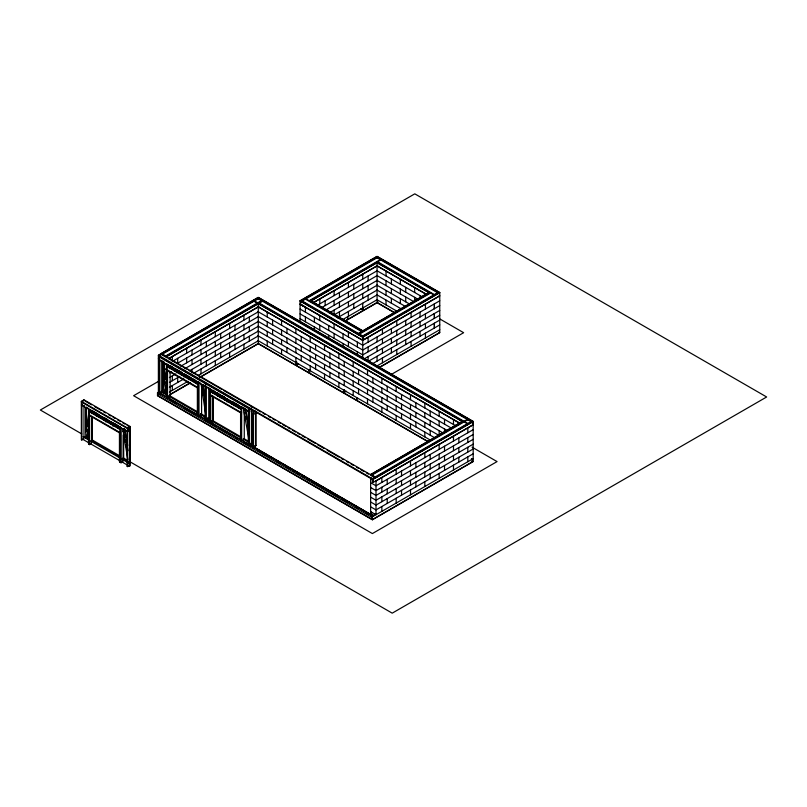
<?xml version="1.0" encoding="UTF-8"?>
<svg xmlns="http://www.w3.org/2000/svg" width="807" height="807" viewBox="0 0 807 807"><rect width="100%" height="100%" fill="white"/><g stroke="black" fill="none" stroke-linecap="round" stroke-linejoin="round"><path stroke-width="1.21" d="M362.747 358.51L362.747 337.175L300.073 300.981L377.051 256.535L439.754 292.719L362.747 337.175L300.073 300.779L300.073 322.316M357.37 334.068L428.991 292.517L362.726 330.981L310.261 300.688M85.774 431.927L89.133 411.096M86.309 431.614L86.702 429.163M87.095 426.711L87.499 424.26M83.978 405.356L83.978 436.839L86.652 438.383L89.224 422.444M88.962 427.044L86.652 438.383M163.69 386.936L166.656 368.557M164.628 384.182L165.021 381.731M165.415 379.28L165.808 376.829M166.212 374.377L166.605 371.926M161.904 361.627L161.904 391.849L164.567 393.392L166.545 381.136M166.292 385.726L164.567 393.392M159.272 392.747L158.374 394.109L371.482 517.146L372.38 515.784L158.374 392.232L158.374 355.221L258.28 297.541L473.184 421.607L373.278 479.287L158.374 355.221M258.815 303.432L166.474 356.744L161.097 353.648L258.28 297.329L473.184 421.405L473.184 461.584L372.38 519.779L157.486 395.712L157.486 392.747L159.655 391.496M258.815 297.844L158.918 355.524L158.918 358.56M161.995 354.162L159.272 355.736L159.272 394.583M162.177 354.263L258.815 298.469M84.513 436.526L83.625 437.051L83.625 439.179L81.356 439.876L81.356 401.341L83.978 399.828L130.3 426.57L130.3 465.72L129.402 466.234L121.867 461.886M83.101 400.948L81.356 401.967L127.677 428.709L130.3 427.185L127.072 425.319M83.444 400.756L83.978 399.828M165.395 356.129L261.508 300.638M84.049 405.931L81.356 404.993L127.677 431.735L128.212 431.432L128.212 428.396L81.356 401.341M165.939 356.442L262.043 300.95M82.425 404.993L81.89 405.306L81.89 440.178M160.351 360.003L159.806 360.315L159.806 393.947M161.097 353.436L166.474 356.543L258.28 303.533L462.431 421.405L370.625 474.617L462.431 421.405M259.36 303.119L262.578 301.263M168.633 358.53L258.815 306.468M168.421 358.863L258.28 306.983M89.052 408.816L88.518 409.129L88.518 444.011L89.587 444.627L91.322 443.628L91.322 441.49L92.22 440.975L92.22 416.513M167.513 364.139L166.978 364.451L166.978 398.123M172.597 361.274L258.543 311.663M90.132 409.442L89.587 411.933L90.132 411.62M168.048 364.451L167.513 366.943L168.048 366.63M92.22 410.41L91.675 413.638M170.136 365.43L169.601 368.648M177.439 363.301L258.543 316.485M174.675 368.274L174.141 370.766L174.675 370.453M97.294 413.577L96.749 416.069L97.294 415.756M175.21 368.587L174.675 371.079L175.21 370.766M169.399 372.773L171.578 371.513M180.768 366.207L258.543 321.307M96.749 415.444L96.215 415.756L96.215 413.577M177.298 369.566L176.763 372.784M158.545 381.318L133.609 395.712L372.38 533.568L497.062 461.584L472.045 447.149M300.073 300.779L377.051 256.333L439.754 292.517L439.754 332.696L379.018 367.76M377.051 257.161L300.608 301.293L300.608 304.33M169.399 377.595L175.654 373.984M184.864 368.668L258.543 326.129M301.677 301.293L377.051 257.776M103.921 417.401L103.377 419.892L103.921 419.579M181.837 372.41L181.303 374.902L181.837 374.589M104.456 417.713L103.921 420.205L104.456 419.892M182.372 372.723L181.837 375.215L182.372 374.902M309.182 300.688L380.279 259.642M309.717 300.991L380.813 259.945M169.399 382.427L179.739 376.455M189.716 370.695L258.543 330.961M377.595 262.426L310.796 300.991L377.051 262.537L428.991 292.517M312.955 302.786L377.595 265.463M312.602 303.19L377.071 265.967M169.399 387.249L183.835 378.917M193.811 373.157L258.543 335.783M111.084 421.536L110.539 424.028L111.084 423.715M188.999 376.546L188.465 379.038L188.999 378.725M111.618 421.849L111.084 424.341L111.618 424.028M164.225 392.575L163.69 392.888L163.69 361.405M189.534 379.038L188.999 379.351L188.999 377.172M316.697 305.651L377.323 270.648M169.399 392.071L188.112 381.267M197.846 375.648L258.432 340.675M169.712 394.653L190.27 382.78M199.954 377.192L258.432 343.429M169.712 394.855L190.24 383.002M199.954 377.394L258.28 343.721L428.588 442.044M321.811 307.528L377.323 275.48M168.703 396.197L169.601 395.682M118.246 425.672L117.711 428.164L118.246 427.851M118.78 425.985L118.246 428.477L118.78 428.164M196.706 380.995L196.162 383.486L196.706 383.174M119.971 426.671L119.436 429.163L119.971 428.85M197.897 381.681L197.362 384.172L197.897 383.86M120.515 426.984L119.971 427.296L119.971 462.169M198.966 382.306L198.431 382.619L198.431 416.251M121.585 427.599L121.05 427.912L121.05 462.794L119.436 461.856L119.436 432.814M199.511 382.619L198.966 382.922L198.966 416.563M325.13 310.433L377.323 280.301M120.515 429.163L119.971 429.475L89.052 411.62L89.587 411.308L119.446 428.547M120.515 432.199L119.971 432.502L89.052 414.657M130.3 426.57L127.677 428.083L127.677 466.617L127.143 466.305L127.143 431.432M123.673 431.16L123.138 431.473L127.93 459.97M205.593 383.718L206.138 383.406M329.226 312.894L377.323 285.123M205.593 386.129L205.059 386.442L205.059 420.074M129.766 430.535L130.3 430.222L129.766 429.909M205.593 386.755L206.138 386.442M333.321 315.355L377.323 289.955M210.193 388.782L209.659 389.095L209.659 422.727M211.263 389.408L210.728 391.889L211.263 391.587M337.417 317.817L377.323 294.777M213.361 390.376L212.816 393.604M342.279 319.834L377.262 299.629M363.342 309.394L362.444 309.908L362.444 308.072M218.435 393.544L217.89 396.025L218.435 395.723M344.488 321.317L377.969 301.989M344.488 321.519L377.071 302.706L394.381 312.702M217.89 395.41L217.355 395.723L217.355 393.544M220.523 394.512L219.978 397.74M225.597 397.68L225.052 400.161L225.597 399.858M122.24 459.344L123.138 458.83L123.138 434.902M200.166 414.354L201.064 413.84M121.05 462.794L122.785 461.796L122.785 459.657L123.673 459.143L123.673 428.779M295.887 362.464L296.784 361.95M232.224 401.503L231.68 403.994L232.224 403.682M298.58 363.675L295.887 365.228L295.887 357.642M232.759 401.815L232.224 404.297L232.759 403.994M121.867 459.122L129.402 463.48L130.3 462.966L122.765 458.608M127.143 466.305L129.402 465.619L127.677 466.617M358.984 333.755L430.06 292.719M359.519 334.068L430.605 293.032M239.386 405.639L238.842 408.13M239.921 405.951L239.386 408.433L239.921 408.13M362.747 335.934L438.12 292.416M241.111 406.637L240.577 409.129L241.111 408.816M362.747 336.549L439.2 292.416M357.37 333.866L362.757 336.953L439.754 292.517M241.656 406.95L241.111 407.263L241.111 440.925M242.191 407.263L241.656 407.565L241.656 441.197M309.918 369.535L309.02 370.05L309.02 372.804L309.918 372.289M241.656 409.129L241.111 409.431L210.193 391.587L210.728 391.274L240.587 408.513M439.754 295.957L362.726 340.423L300.073 304.229L305.419 307.336M249.04 439.976L243.744 410.753L244.279 410.44M241.656 412.155L241.111 412.468L210.193 394.613M439.754 300.779L362.747 345.235L300.073 309.051M248.818 411.701L249.353 408.362L248.818 408.675L159.272 356.976M159.272 360.003L249.353 412.014L249.888 408.675M251.441 410.803L251.976 410.501L251.976 443.235L250.543 443.447M439.754 305.601L362.747 350.067L300.073 313.873M252.873 447.683L252.873 414.052L253.953 414.052L253.953 411.015M252.873 414.052L253.953 414.052M255.496 413.154L256.041 412.841L256.041 445.585L254.609 445.787M439.754 310.433L362.747 354.888L300.073 318.694M364.794 358.53L439.754 315.255M439.754 320.076L368.123 361.435L368.123 356.613M371.956 364.048L439.754 324.898M376.304 366.358L439.754 329.73M378.866 367.639L439.754 332.484L439.159 332.141M344.539 389.519L343.641 390.043L343.641 392.797L346.334 391.244M250.543 446.2L251.441 445.686L251.441 408.786M390.538 374.892L463.632 332.696L439.825 318.947M357.37 400.03L356.775 400.383L356.775 397.619M371.159 474.92L463.511 421.607M464.045 421.294L467.273 419.438M371.704 475.232L464.045 421.92M464.58 421.607L467.808 419.751M374.922 477.098L471.036 421.607M375.104 477.199L372.38 478.773L372.38 481.799L373.278 482.324L473.184 424.643M472.105 421.607L372.743 478.975L372.743 482.011M370.625 474.405L376.001 477.512L473.184 421.405M376.001 480.952L473.184 424.845M473.184 429.677L376.001 485.784L370.625 482.677M473.184 434.499L376.001 490.606L370.625 487.509M473.184 439.321L376.001 495.427L370.625 492.331M473.184 444.153L376.001 500.259L370.625 497.152M473.184 448.974L376.001 505.081L370.625 501.974M473.184 453.796L376.001 509.903L370.625 506.806M372.42 514.382L371.523 514.906L371.523 512.142M371.815 518.871L371.482 516.298L376.001 513.696M371.482 516.298L372.38 516.823L473.184 458.628M473.184 461.382L372.38 519.577L157.486 395.511M376.516 256.848L438.655 292.719M376.516 257.463L437.586 292.719M439.2 295.443L439.734 295.755L362.726 340.211L300.073 304.017L305.419 307.134L305.439 312.148M377.595 261.811L434.358 294.585M377.051 262.124L433.823 294.898M377.051 262.739L429.526 293.032M377.051 265.775L426.822 294.505M376.819 265.826L426.964 294.767M376.819 270.648L422.868 297.228M376.819 275.469L418.772 299.7M376.819 280.301L413.91 301.717M376.819 285.123L409.815 304.178M376.819 289.945L405.719 306.64M376.819 294.767L401.624 309.101M376.819 299.599L397.69 311.643M377.071 302.504L394.431 312.521M362.444 307.154L363.342 307.669L363.342 310.433L360.658 308.879M310.796 300.789L362.726 330.769M305.964 298.822L362.726 331.596M305.419 299.135L362.192 331.909M302.222 300.981L363.281 336.237M301.142 300.981L363.281 336.862L363.281 339.898M258.28 298.156L472.64 421.92L472.64 424.956M258.28 298.782L471.57 421.92M258.815 302.807L467.808 423.473M254.518 300.95L257.746 302.807M258.28 303.119L467.273 423.776M253.983 301.263L257.211 303.119M258.28 303.745L462.976 421.92M258.28 306.771L460.252 423.382M258.028 306.831L459.617 423.221M258.028 311.663L455.784 425.834M258.028 316.485L451.688 428.295M258.028 321.307L447.592 430.756M258.028 326.129L443.507 433.218M258.028 330.961L439.159 435.528L439.159 430.706M471.389 458.628L472.287 459.143L472.287 461.897L471.389 461.382M258.028 335.783L435.064 437.989M258.028 340.604L430.968 440.461M295.887 364.189L296.784 364.714L296.784 362.868M343.641 391.768L344.539 392.283L344.539 390.447M258.28 343.51L428.749 441.933M370.625 474.617L376.001 477.512M162.974 355.463L167.342 357.975M169.44 359.196L182.564 366.761M183.441 367.276L186.911 369.273M188.828 370.383L192.348 372.41M193.145 372.874L196.696 374.922M198.532 375.981L202.133 378.059M202.839 378.473L211.918 383.718M212.544 384.082L219.03 387.824M219.524 388.106L221.703 389.367M223.872 390.618L228.754 393.433M229.309 393.755L238.479 399.051M239.094 399.404L245.621 403.177M246.034 403.419L248.203 404.66M248.879 405.053L260.843 411.963M263.021 413.214L265.19 414.475M268.459 416.351L270.627 417.612M272.806 418.863L274.975 420.124M278.244 422.011L280.412 423.261M282.591 424.512L285.849 426.399M288.028 427.66L290.197 428.91M292.376 430.171L295.634 432.048M297.813 433.309L299.982 434.559M302.161 435.82L305.419 437.697M307.598 438.958L315.204 443.346M317.383 444.607L323.91 448.369M327.168 450.256L339.132 457.155M341.3 458.416L343.479 459.667M346.738 461.554L348.917 462.804M351.085 464.065L353.264 465.316M356.523 467.203L358.701 468.453M360.87 469.714L364.139 471.601M366.307 472.852L368.486 474.113M371.745 475.989L373.923 477.25M370.625 477.855L372.773 479.096M159.272 356.351L372.38 479.388M251.441 410.188L251.976 410.501M255.496 412.528L256.041 412.841M158.374 358.247L159.272 358.762M160.886 360.315L163.044 361.566M170.58 365.914L172.738 367.165M174.897 368.406L182.432 372.763M184.591 374.004L191.047 377.737M193.206 378.977L195.365 380.218M197.513 381.469L200.751 383.335M202.9 384.576L205.059 385.817M207.217 387.067L210.456 388.934M212.614 390.185L214.773 391.435M216.942 392.676L220.18 394.552M222.339 395.803L224.497 397.044M233.142 402.037L238.549 405.154M241.787 407.031L248.274 410.773M249.888 411.701L248.274 411.399L248.274 445.03M169.066 365.43L174.393 368.506M176.531 369.737L181.857 372.814M189.322 377.121L183.996 374.045L183.925 376.919M191.451 378.352L195.718 380.813M212.281 390.376L217.618 393.453M219.746 394.684L225.072 397.76M227.211 398.991L238.943 405.77M164.325 363.574L166.474 364.814M167.513 366.317L198.431 384.172M166.978 366.63L197.897 384.485M166.978 369.667L197.897 387.521M164.325 368.396L166.474 369.636M166.978 370.282L197.897 388.137M210.193 395.238L241.111 413.093M161.904 391.234L166.474 393.766M169.44 395.581L198.532 412.377M200.519 413.527L204.988 416.109M207.681 417.663L210.385 419.226M212.544 420.467L240.637 436.688M243.744 438.483L249.282 441.681M251.441 442.932L251.976 443.235M256.041 445.585L255.496 445.272L255.496 411.126M370.625 511.628L376.001 514.735L376.001 480.75M166.393 394.855L161.007 391.748L161.007 394.502M168.542 396.106L197.634 412.891M200.862 414.758L205.17 417.249M207.328 418.49L240.819 437.828M242.988 439.079L249.464 442.821M250.533 445.05L252.722 446.311M254.901 447.572L373.308 515.935M250.533 445.262L372.834 515.774M161.007 393.887L165.344 396.388M168.592 398.265L197.897 415.181M200.065 416.442L204.423 418.954M207.692 420.84L209.87 422.091M240.345 439.694L211.928 423.282L211.928 421.143M243.613 441.58L247.961 444.092M250.14 445.353L252.319 446.604M254.498 447.865L373.026 516.298M169.621 399.485L176.087 403.218M183.623 407.565L191.451 412.084M193.327 413.164L195.476 414.405M207.328 421.254L209.487 422.495M211.646 423.746L216.458 426.52M218.576 427.74L220.805 429.031M221.37 429.364L226.242 432.169M228.371 433.399L230.59 434.68M235.422 437.465L237.581 438.715M243.613 442.196L247.305 444.334M257.766 450.367L261.034 452.263M263.203 453.514L269.74 457.287M277.346 461.675L279.535 462.936M287.131 467.324L289.33 468.595M292.568 470.461L294.777 471.732M296.915 472.973L299.094 474.234M302.353 476.11L304.572 477.391M306.7 478.622L308.879 479.883M312.188 481.789L314.367 483.05M316.485 484.271L319.743 486.157M321.922 487.408L324.162 488.709M326.27 489.92L329.538 491.806M331.778 493.107L335.046 494.994M336.055 495.569L339.404 497.505M341.492 498.716L348.019 502.479M355.625 506.867L357.804 508.128M365.41 512.526L367.609 513.787M157.486 392.747L158.374 393.261L158.374 396.025M85.058 401.069L91.524 404.801M94.752 406.667L101.218 410.4M103.367 411.641L105.525 412.881M108.753 414.748L110.912 415.998M113.061 417.239L115.219 418.48M117.378 419.731L120.606 421.597M122.765 422.838L124.914 424.079M86.198 407.172L88.356 408.413M91.584 410.279L98.05 414.011M104.517 417.744L107.745 419.61M114.211 423.342L117.439 425.208M123.905 428.941L126.053 430.181M91.141 410.41L103.942 417.804M117.802 425.803L106.07 419.035L106.01 421.91M89.052 415.272L119.971 433.127M81.749 433.914L40.35 410.017L414.788 193.841L766.65 396.983L392.212 613.159L129.675 461.594M87.196 437.061L89.375 438.322M91.554 439.573L119.87 455.925M123.138 457.821L127.496 460.333M85.058 436.839L89.365 439.331M91.524 440.572L119.527 456.742M83.081 436.738L119.708 457.882M83.081 438.877L83.625 439.179M90.788 443.315L91.322 443.628M122.24 461.483L122.785 461.796M83.081 439.492L119.708 460.636M245.61 408.998L248.697 426.046M245.076 409.31L249.04 431.231M245.378 416.533L245.822 418.964M247.81 429.929L248.253 432.36M202.9 384.404L205.19 398.033M202.365 384.707L205.482 403.298M201.8 387.41L202.224 389.892M202.638 392.363L203.051 394.845M205.432 412.508L201.104 384.071M124.974 429.385L127.688 445.494M124.228 428.456L127.98 450.77M124.298 434.872L124.712 437.354M125.135 439.835L125.549 442.317M125.963 444.788L126.386 447.27M467.808 427.952L467.808 432.774M467.808 437.596L467.808 442.428M467.808 447.249L467.808 452.071M467.808 456.903L467.808 461.725M458.85 437.949L458.85 442.771M458.85 447.592L458.85 452.424M458.85 457.246L458.85 462.068M453.484 419.68L453.484 424.502M453.484 436.224L453.484 441.046M453.484 445.868L453.484 450.699M453.484 455.521L453.484 460.343M453.484 465.175L453.484 469.997M444.526 419.337L444.526 424.159M444.526 428.981L444.526 432.602M444.526 446.221L444.526 451.042M444.526 455.864L444.526 460.686M444.526 465.518L444.526 470.34M439.159 411.409L439.159 416.23M439.159 421.062L439.159 425.884M439.159 444.496L439.159 449.317M439.159 454.139L439.159 458.971M439.159 463.793L439.159 468.615M439.159 473.447L439.159 478.269M434.378 313.53L434.378 318.351L434.368 313.53M430.202 411.066L430.202 415.887M430.202 420.709L430.202 425.541M430.202 430.363L430.202 435.185M430.202 454.492L430.202 459.314M430.202 464.136L430.202 468.958M430.202 473.79L430.202 478.612M425.43 304.229L425.43 309.051M425.43 313.873L425.43 318.694M425.43 323.526L425.43 328.348M425.43 333.17L425.43 338.002M424.825 403.137L424.825 407.959M424.825 412.791L424.825 417.612M424.825 422.434L424.825 427.256M424.825 432.088L424.825 436.91M424.825 452.767L424.825 457.589M424.825 462.411L424.825 467.243M424.825 472.065L424.825 476.887M424.825 481.718L424.825 486.54M420.043 295.614L420.043 298.025M420.054 312.148L420.054 316.98M420.054 321.801L420.054 326.623M420.054 331.455L420.054 336.277M415.877 402.794L415.877 407.616M415.877 412.438L415.877 417.269M415.877 422.091L415.877 426.913M415.877 462.754L415.877 467.586M415.877 472.408L415.877 477.23M415.877 482.061L415.877 486.883M414.677 287.685L414.677 292.507M414.677 297.329L414.677 300.95M411.096 312.501L411.096 317.322M411.096 322.144L411.096 326.966M411.096 331.798L411.096 336.62M411.096 341.442L411.096 346.274M410.501 394.865L410.501 399.687M410.501 404.519L410.501 409.341M410.501 414.162L410.501 418.994M410.501 423.816L410.501 428.638M410.501 461.039L410.501 465.861M410.501 470.683L410.501 475.515M410.501 480.336L410.501 485.158M410.501 489.99L410.501 494.812M405.719 287.342L405.719 292.164M405.719 296.996L405.719 301.818M405.729 320.419L405.729 325.251M405.729 330.073L405.729 334.895M405.729 339.727L405.729 344.549M401.543 394.522L401.543 399.344M401.543 404.166L401.543 408.998M401.543 413.82L401.543 418.641M401.543 471.026L401.543 475.858M401.543 480.679L401.543 485.501M401.543 490.333L401.543 495.155M400.353 279.414L400.353 284.235M400.353 289.057L400.353 293.889M400.353 298.711L400.353 303.533M396.772 320.762L396.772 325.594M396.772 330.416L396.772 335.238M396.772 340.07L396.772 344.892M396.772 349.713L396.772 354.545M396.176 386.593L396.176 391.415M396.176 396.247L396.176 401.069M396.176 405.891L396.176 410.723M396.176 415.544L396.176 420.366M396.176 469.311L396.176 474.133M396.176 478.955L396.176 483.786M396.176 488.608L396.176 493.43M396.176 498.262L396.176 503.084M391.395 279.071L391.395 283.893M391.395 288.724L391.395 293.546M391.395 298.368L391.395 303.2M391.395 328.691L391.395 333.523M391.395 338.345L391.395 343.167M391.395 347.999L391.395 352.82M387.219 386.25L387.219 391.072M387.219 395.894L387.219 400.726M387.219 405.548L387.219 410.37M387.219 479.297L387.219 484.129M387.219 488.951L387.219 493.773M387.219 498.605L387.219 503.427M386.028 271.142L386.028 275.964M386.028 280.786L386.028 285.617M386.028 290.439L386.028 295.261M386.028 300.093L386.028 304.915M382.447 329.034L382.447 333.866M382.447 338.688L382.447 343.51M382.447 348.342L382.447 353.163M382.447 357.985L382.447 362.817M381.852 378.322L381.852 383.143M381.852 387.975L381.852 392.797M381.852 397.619L381.852 402.451M381.852 407.273L381.852 412.095M381.852 477.583L381.852 482.404M381.852 487.226L381.852 492.058M381.852 496.88L381.852 501.702M381.852 506.524L381.852 511.356M377.051 262.537L377.071 302.706M377.071 336.963L377.071 341.795M377.071 346.617L377.071 351.438M377.071 356.26L377.071 361.092M375.013 477.875L375.013 477.25L161.904 354.223L161.904 354.838M373.278 479.287L373.278 482.324M372.895 377.979L372.895 382.8M372.895 387.632L372.895 392.454M372.895 397.276L372.895 402.098M372.38 516.823L372.38 519.779M370.625 477.643L370.625 514.594M368.113 275.964L368.113 280.796M368.113 285.617L368.113 290.439M368.113 295.271L368.113 300.093M368.123 337.306L368.123 342.138M368.123 346.96L368.123 351.781M367.518 370.05L367.518 374.872M367.518 379.704L367.518 384.525M367.518 389.347L367.518 394.179M367.518 399.001L367.518 403.823M362.747 274.239L362.747 279.061M362.747 283.893L362.747 288.714M362.747 293.536L362.747 298.368M362.747 303.19L362.747 308.012M358.57 369.707L358.57 374.529M358.57 379.361L358.57 384.182M358.57 389.004L358.57 393.826M357.37 342.138L357.37 346.96M357.37 351.781L357.37 355.403M353.789 284.235L353.789 289.067M353.789 293.889L353.789 298.711M353.789 303.543L353.789 308.365M353.194 361.778L353.194 366.6M353.194 371.432L353.194 376.254M353.194 381.075L353.194 385.907M353.194 390.729L353.194 395.551M348.422 282.511L348.422 287.332M348.422 292.164L348.422 296.986M348.422 301.808L348.422 306.64M348.422 311.462L348.422 316.283M348.422 332.141L348.422 336.963M348.422 341.795L348.422 346.617M347.827 316.637L347.827 319.39M344.246 361.435L344.246 366.257M344.246 371.089L344.246 375.911M344.246 380.733L344.246 385.564M343.046 333.866L343.046 338.688M343.046 343.51L343.046 347.131M339.454 292.507L339.454 297.339M339.454 302.161L339.454 306.983M339.454 311.815L339.454 316.637M338.869 353.506L338.869 358.328M338.869 363.16L338.869 367.982M338.869 372.804L338.869 377.636M338.869 382.457L338.869 387.279M334.098 290.782L334.098 295.604M334.098 300.436L334.098 305.258M334.098 310.08L334.098 314.912M334.098 323.869L334.098 328.691M334.098 333.523L334.098 338.345M329.912 353.163L329.912 357.985M329.912 362.817L329.912 367.639M329.912 372.461L329.912 377.293M328.721 325.594L328.721 330.416M328.721 335.238L328.721 338.859M325.13 300.779L325.13 305.611M324.545 345.235L324.545 350.056M324.545 354.888L324.545 359.71M324.545 364.532L324.545 369.364M324.545 374.186L324.545 379.008M319.764 299.054L319.764 303.876M319.764 315.598L319.764 320.419M319.764 325.251L319.764 330.073M315.587 344.892L315.587 349.713M315.587 354.545L315.587 359.367M315.587 364.189L315.587 369.021M314.397 317.322L314.397 322.144M314.397 326.966L314.397 330.588M310.221 336.963L310.221 341.795M310.221 346.617L310.221 351.438M310.221 356.26L310.221 361.092M310.221 365.914L310.221 370.736M305.439 316.98L305.439 321.801M301.263 336.62L301.263 341.442M301.263 346.274L301.263 351.095M301.263 355.917L301.263 360.749M295.887 328.691L295.887 333.523M295.887 338.345L295.887 343.167M295.887 347.999L295.887 352.82M286.939 328.348L286.939 333.17M286.939 338.002L286.939 342.824M286.939 347.646L286.939 352.477M281.562 320.419L281.562 325.251M281.562 330.073L281.562 334.895M281.562 339.727L281.562 344.549M281.562 349.37L281.562 354.202M272.605 320.076L272.605 324.898M272.605 329.73L272.605 334.552M272.605 339.374L272.605 344.206M267.238 312.148L267.238 316.98M267.238 321.801L267.238 326.623M267.238 331.455L267.238 336.277M267.238 341.099L267.238 345.931M258.28 303.533L258.28 343.721M255.143 446.1L255.143 448.238M253.408 410.702L253.408 413.739M253.408 414.354L253.408 447.986M251.441 406.536L251.441 407.152M251.088 443.759L251.088 445.888M249.333 316.98L249.333 321.801M249.333 326.623L249.333 331.455M249.333 336.277L249.333 341.099M249.353 412.014L249.353 445.646M248.818 408.049L248.818 445.333M244.279 412.347L244.279 438.796L243.381 439.311L243.381 441.449M243.956 315.255L243.956 320.076M243.956 324.898L243.956 329.73M243.956 334.552L243.956 339.374M243.956 344.206L243.956 349.028M243.744 407.464L243.744 410.753M240.577 412.781L240.577 440.612M234.998 325.251L234.998 330.073M234.998 334.895L234.998 339.727M234.998 344.549L234.998 349.37M234.312 403.097L234.312 405.043M233.768 402.784L233.768 405.699M229.632 323.526L229.632 328.348M229.632 333.17L229.632 338.002M229.632 342.824L229.632 347.646M229.632 352.477L229.632 357.299M227.15 398.961L227.15 401.876M226.606 398.648L226.606 401.563M224.517 397.68L224.517 399.858M220.674 333.523L220.674 338.345M220.674 343.167L220.674 347.999M220.674 352.82L220.674 357.642M215.308 331.798L215.308 336.62M215.308 341.442L215.308 346.274M215.308 351.095L215.308 355.917M215.308 360.749L215.308 365.571M213.361 396.479L213.361 420.941L212.463 421.456L212.463 423.594M212.816 396.166L212.816 420.629M210.728 395.551L210.728 423.382M210.193 389.408L210.193 423.07M208.761 388.066L208.761 418.288L207.863 418.803L207.863 420.941M206.35 341.795L206.35 346.617M206.35 351.438L206.35 356.26M206.35 361.092L206.35 365.914M206.138 387.057L206.138 420.699M205.593 383.103L205.593 420.386M201.599 387.703L201.599 414.152L200.701 414.667L200.701 416.805M200.973 340.07L200.973 344.892M200.973 349.713L200.973 354.545M200.973 359.367L200.973 364.189M200.973 369.021L200.973 373.843M197.897 382.306L197.897 415.978M197.362 387.824L197.362 415.666M195.627 380.995L195.627 383.174M193.539 412.67L193.539 413.285M192.026 350.056L192.026 354.888M192.026 359.71L192.026 364.532M192.026 369.364L192.026 372.985M191.088 378.14L191.088 380.087M186.649 348.342L186.649 353.163M186.649 357.985L186.649 362.817M177.691 358.328L177.691 363.16M177.691 377.636L177.691 382.457M172.325 356.613L172.325 361.435M172.325 375.911L172.325 380.733M172.325 385.564L172.325 390.386M170.136 371.523L170.136 395.985L169.238 396.509L169.238 398.638M167.513 370.595L167.513 398.436M166.434 364.139L166.434 397.78M164.225 362.353L164.325 383.769M162.439 361.324L162.439 391.546L161.541 392.061L161.541 394.199M129.766 427.498L129.766 462.653M129.402 463.48L129.402 466.234M120.515 427.599L120.515 462.482M113.172 423.13L113.172 426.046M112.637 422.818L112.637 425.733M105.465 419.66L105.465 421.597M98.847 414.859L98.847 416.805M98.303 414.546L98.303 416.493M91.675 416.735L91.675 440.662M89.587 415.585L89.587 444.627M89.052 409.442L89.052 444.314M86.309 407.343L86.309 431.271M85.774 407.656L85.774 437.878M81.89 401.654L81.89 404.68M434.378 308.708L434.378 303.876L434.368 308.708M434.378 328.005L434.378 323.183L434.368 328.005M123.178 431.442L123.178 429.062L123.138 431.473"/></g></svg>
